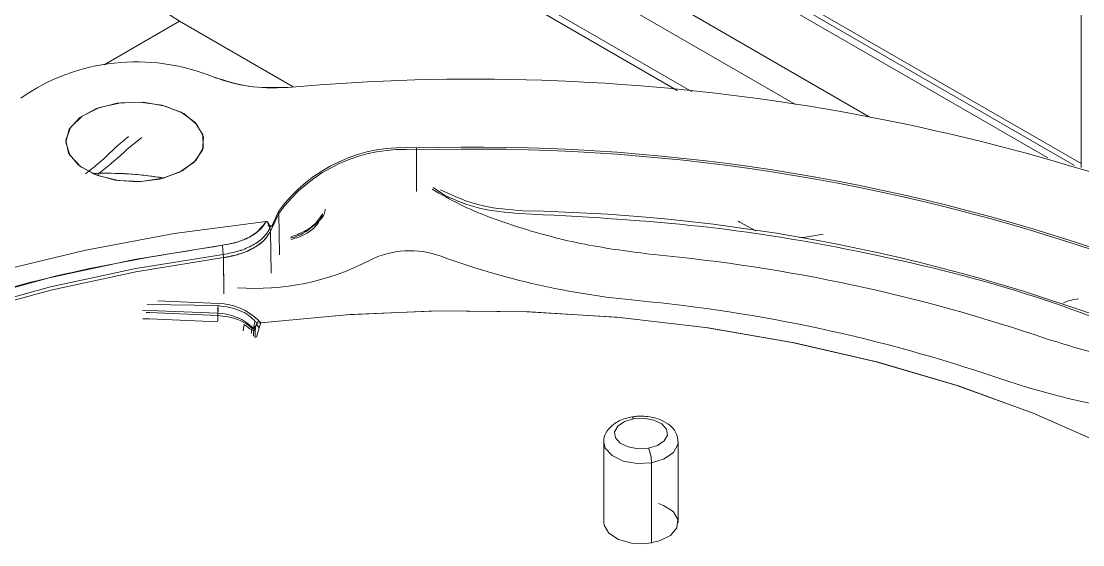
# Model space of a CAD drawing. Header units: millimetres. Extents: x 169 to 14583, y -399 to 10804.
# Drawn here: x 11641.93 to 11691.87, y 7339.86 to 7364.48 of the extents above; entities that cross this region are included whole.
import ezdxf

# ---------------------------------------------------------------- set-up
doc = ezdxf.new("R2010")
doc.units = ezdxf.units.MM
doc.header["$LTSCALE"] = 35

msp = doc.modelspace()

# ---------------------------------------------------------------- linework, layer by layer
at = {"color": 7, "linetype": 'Continuous', "lineweight": 18}
for p, q in [((11691.792, 7357.785), (11642.294, 7386.36)), ((11642.294, 7386.089), (11691.474, 7357.698)), ((11690.22, 7358.059), (11642.294, 7385.725)), ((11681.819, 7359.989), (11642.294, 7382.806)), ((11678.355, 7360.56), (11642.294, 7381.378)), ((11673.492, 7361.159), (11642.294, 7379.17)), ((11642.294, 7378.831), (11672.789, 7361.227)), ((11691.792, 7357.604), (11691.792, 7378.438)), ((11649.365, 7364.476), (11645.826, 7362.433)), ((11649.365, 7364.476), (11654.717, 7361.386)), ((11646.975, 7359.065), (11646.379, 7358.553)), ((11647.594, 7359.008), (11646.912, 7358.46)), ((11660.516, 7356.469), (11660.514, 7358.425)), ((11645.539, 7357.256), (11645.579, 7357.326)), ((11661.844, 7356.296), (11661.302, 7356.667)), ((11653.653, 7354.603), (11654.04, 7355.438)), ((11653.728, 7354.877), (11654.028, 7355.524)), ((11654.04, 7355.438), (11653.757, 7354.828)), ((11654.08, 7353.499), (11654.04, 7355.438)), ((11653.496, 7355.056), (11653.456, 7355.065)), ((11653.496, 7355.056), (11653.524, 7355.049)), ((11653.624, 7354.74), (11653.496, 7355.056)), ((11653.496, 7355.056), (11653.524, 7355.049)), ((11653.496, 7355.056), (11653.624, 7354.74)), ((11653.534, 7354.852), (11653.728, 7354.877)), ((11653.623, 7354.738), (11653.668, 7354.836)), ((11653.668, 7354.836), (11653.624, 7354.74)), ((11653.68, 7352.636), (11653.652, 7354.602)), ((11653.652, 7354.602), (11653.68, 7352.636)), ((11651.395, 7353.944), (11651.43, 7353.511)), ((11651.43, 7353.511), (11651.395, 7353.944)), ((11651.437, 7353.365), (11651.46, 7351.656)), ((11651.458, 7351.813), (11651.437, 7353.365)), ((11651.205, 7351.199), (11648.355, 7351.334)), ((11647.853, 7351.156), (11651.184, 7351.104)), ((11651.173, 7350.744), (11651.172, 7350.383)), ((11651.196, 7351.006), (11651.18, 7350.643)), ((11653.009, 7350.252), (11653.089, 7350.405)), ((11653.112, 7350.066), (11653.2, 7350.3)), ((11652.412, 7350.222), (11652.367, 7349.915)), ((11652.863, 7350.033), (11652.858, 7349.672)), ((11652.939, 7349.957), (11652.93, 7349.584)), ((11652.996, 7349.619), (11653.112, 7350.066)), ((11669.333, 7344.686), (11669.333, 7340.905)), ((11672.833, 7340.915), (11672.833, 7344.686)), ((11671.575, 7339.945), (11671.575, 7343.717))]:
    msp.add_line(p, q, dxfattribs=at)
at = {"color": 7, "linetype": 'Continuous', "lineweight": 18, "flags": 128}
for points in [[(11646.504, 7356.982), (11647.571, 7356.937), (11648.606, 7357.094), (11649.496, 7357.437), (11650.145, 7357.928), (11650.482, 7358.515), (11650.472, 7359.132), (11650.114, 7359.714), (11649.449, 7360.198), (11648.548, 7360.531), (11647.508, 7360.676), (11646.443, 7360.619), (11645.467, 7360.366), (11644.687, 7359.943), (11644.187, 7359.397), (11644.021, 7358.787), (11644.208, 7358.179), (11644.726, 7357.638), (11645.521, 7357.224), (11646.504, 7356.982)], [(11649.569, 7360.132), (11650.191, 7359.629), (11650.496, 7359.037), (11650.452, 7358.42), (11650.063, 7357.845), (11649.372, 7357.373), (11648.453, 7357.057), (11647.406, 7356.931), (11646.344, 7357.007), (11645.383, 7357.278), (11644.626, 7357.715), (11644.156, 7358.27), (11644.024, 7358.883), (11644.244, 7359.487), (11644.791, 7360.018), (11645.608, 7360.417), (11646.604, 7360.641), (11647.673, 7360.667), (11648.699, 7360.491), (11649.569, 7360.132)], [(11612.003, 7331.135), (11612.996, 7333.64), (11614.359, 7336.086), (11616.082, 7338.455), (11618.152, 7340.73), (11620.554, 7342.894), (11623.269, 7344.93), (11626.278, 7346.824), (11629.559, 7348.561), (11633.086, 7350.128), (11636.834, 7351.515), (11640.775, 7352.71), (11644.879, 7353.705), (11649.116, 7354.491), (11653.456, 7355.065)], [(11653.456, 7355.065), (11649.116, 7354.491), (11644.879, 7353.705), (11640.775, 7352.71), (11636.834, 7351.515), (11633.086, 7350.128), (11629.559, 7348.561), (11626.278, 7346.824), (11623.269, 7344.93), (11620.554, 7342.894), (11618.152, 7340.73), (11616.082, 7338.455), (11614.359, 7336.086), (11612.996, 7333.64), (11612.003, 7331.135)], [(11676.481, 7354.623), (11675.73, 7355.023), (11675.66, 7355.075)], [(11679.652, 7354.458), (11678.821, 7354.32), (11678.521, 7354.302)], [(11651.395, 7353.944), (11647.262, 7353.278), (11643.243, 7352.411), (11639.367, 7351.349), (11635.663, 7350.099), (11632.157, 7348.671), (11628.875, 7347.076), (11625.841, 7345.325), (11623.078, 7343.43), (11620.605, 7341.406), (11618.44, 7339.268), (11616.6, 7337.03), (11615.098, 7334.71), (11613.945, 7332.324)], [(11651.43, 7353.511), (11647.31, 7352.848), (11643.304, 7351.983), (11639.44, 7350.924), (11635.746, 7349.679), (11632.251, 7348.255), (11628.979, 7346.665), (11625.955, 7344.919), (11623.2, 7343.03), (11620.734, 7341.012), (11618.577, 7338.88), (11616.742, 7336.649), (11615.245, 7334.337), (11614.095, 7331.958)], [(11614.095, 7331.958), (11615.245, 7334.337), (11616.742, 7336.649), (11618.577, 7338.88), (11620.734, 7341.012), (11623.2, 7343.03), (11625.955, 7344.919), (11628.979, 7346.665), (11632.251, 7348.255), (11635.746, 7349.679), (11639.44, 7350.924), (11643.304, 7351.983), (11647.31, 7352.848), (11651.43, 7353.511)], [(11620.862, 7340.966), (11623.223, 7342.89), (11625.977, 7344.778), (11629, 7346.523), (11632.269, 7348.113), (11635.763, 7349.535), (11639.454, 7350.78), (11643.315, 7351.838), (11647.32, 7352.702), (11651.437, 7353.365)], [(11651.173, 7350.744), (11647.959, 7350.884), (11647.635, 7350.887)], [(11647.806, 7350.785), (11647.96, 7350.783), (11651.18, 7350.643)], [(11709.266, 7327.819), (11708.437, 7330.227), (11707.234, 7332.582), (11705.668, 7334.865), (11703.75, 7337.056), (11701.497, 7339.139), (11698.928, 7341.095), (11696.062, 7342.909), (11692.924, 7344.566), (11689.54, 7346.053), (11685.936, 7347.357), (11682.143, 7348.468), (11678.192, 7349.376), (11674.115, 7350.074), (11669.945, 7350.557), (11665.717, 7350.82), (11661.464, 7350.861), (11657.223, 7350.68), (11653.027, 7350.279)], [(11709.266, 7327.819), (11708.439, 7330.222), (11707.241, 7332.571), (11705.68, 7334.849), (11703.769, 7337.036), (11701.525, 7339.115), (11698.965, 7341.069), (11696.111, 7342.881), (11692.985, 7344.537), (11689.612, 7346.024), (11686.022, 7347.329), (11682.242, 7348.442), (11678.303, 7349.354), (11674.239, 7350.056), (11670.081, 7350.545), (11665.863, 7350.814), (11661.621, 7350.864), (11657.389, 7350.692), (11653.2, 7350.3)], [(11651.172, 7350.343), (11647.959, 7350.483), (11647.65, 7350.486)], [(11671.435, 7344.402), (11670.949, 7344.377), (11670.483, 7344.461), (11670.109, 7344.642), (11669.883, 7344.891), (11669.84, 7345.172), (11669.986, 7345.44), (11670.299, 7345.656), (11670.731, 7345.787)], [(11670.647, 7345.872), (11670.653, 7345.872), (11670.677, 7345.862), (11670.703, 7345.833), (11670.731, 7345.787)], [(11670.731, 7345.787), (11671.217, 7345.812), (11671.682, 7345.728), (11672.056, 7345.547), (11672.282, 7345.298), (11672.325, 7345.017), (11672.18, 7344.748), (11671.867, 7344.532), (11671.435, 7344.402)], [(11671.575, 7343.717), (11670.895, 7343.682), (11670.244, 7343.8), (11669.72, 7344.052), (11669.403, 7344.402), (11669.333, 7344.675)], [(11672.833, 7344.698), (11672.823, 7344.578), (11672.618, 7344.202), (11672.18, 7343.899), (11671.575, 7343.717)], [(11672.773, 7340.653), (11672.818, 7341.046), (11672.598, 7341.42), (11672.148, 7341.716), (11671.912, 7341.804)], [(11669.333, 7340.915), (11669.348, 7340.783), (11669.567, 7340.409), (11670.017, 7340.113), (11670.63, 7339.939), (11671.311, 7339.913), (11671.958, 7340.04), (11672.471, 7340.3), (11672.773, 7340.653)]]:
    msp.add_lwpolyline(points, dxfattribs=at)
at = {"color": 7, "linetype": 'Continuous', "lineweight": 18}
for centre, radius, start, end in [((11657.647, 7377.422), 15.368, 182.6055, 237.3945), ((11647.344, 7353.02), 9.549, 67.7799, 124.7395), ((11663.198, 7263.089), 98.665, 67.34061, 95.07332), ((11659.928, 7351.262), 7.279, 85.3895, 144.1568), ((11659.93, 7351.183), 7.266, 85.3895, 144.1568), ((11663.274, 7267.153), 91.406, 70.68348, 91.73044), ((11650.036, 7358.414), 10.478, 0.0636, 0.5666), ((11663.274, 7267.082), 91.385, 70.68348, 91.73044), ((11645.947, 7341.135), 16.195, 80.4186, 92.3148), ((11645.952, 7341.199), 16.131, 80.4001, 91.3243), ((11653.669, 7355.429), 0.372, 1.3314, 14.8269), ((11664.075, 7271.429), 84.149, 67.27861, 89.00574), ((11653.265, 7354.591), 0.387, 1.6117, 22.4334), ((11653.265, 7354.592), 0.388, 1.5704, 22.3746), ((11649.44, 7353.346), 1.997, 0.5467, 4.7359), ((11660.219, 7349.454), 4.234, 69.8706, 116.8895), ((11674.3, 7387.843), 36.656, 249.8552, 264.7213), ((11664.2, 7273.459), 80.396, 71.13388, 84.65404), ((11652.952, 7363.454), 11.54, 265.7595, 297.6292), ((11664.08, 7278.118), 73.543, 71.1308, 84.65742), ((11692.027, 7348.615), 2.833, 97.3027, 112.9434), ((11658.408, 7350.706), 7.235, 176.8476, 179.7007), ((11651.137, 7348.296), 2.448, 45.1719, 89.1567), ((11651.166, 7348.473), 2.726, 45.1275, 89.1654), ((11658.437, 7350.301), 7.265, 177.3038, 179.3461), ((11650.908, 7347.007), 3.646, 78.2066, 85.7241), ((11651.241, 7348.224), 2.388, 49.4069, 80.0636), ((11653.758, 7350.005), 0.896, 156.2647, 178.2238), ((11653.708, 7349.724), 0.965, 161.0864, 175.8526), ((11699.792, 7382.526), 36.803, 251.0899, 263.6616), ((11669.815, 7343.712), 1.76, 0.1453, 23.0724)]:
    msp.add_arc(centre, radius, start, end, dxfattribs=at)
for centre, major_axis, ratio, start_param, end_param in [((11650.349, 7354.128), (3.613, 0.632), 0.220779, 0.475838, 0.498106), ((11662.8, 7275.996), (-47.081, 126.897), 0.169273, 5.319236, 5.320637)]:
    msp.add_ellipse(centre, major_axis=major_axis, ratio=ratio, start_param=start_param, end_param=end_param, dxfattribs=at)
for points, knots in [([(11654.473, 7361.368), (11654.14, 7361.354), (11653.247, 7361.317), (11652.012, 7361.489), (11651.244, 7361.759), (11650.956, 7361.86)], [0, 0, 0, 0, 0.2713094, 0.7259181, 1, 1, 1, 1]), ([(11650.956, 7361.86), (11651.573, 7361.666), (11652.676, 7361.318), (11653.924, 7361.353), (11654.473, 7361.368)], [0, 0, 0, 0, 0.559436, 1, 1, 1, 1]), ([(11646.379, 7358.553), (11646.131, 7358.312), (11645.685, 7357.881), (11645.17, 7357.477), (11644.942, 7357.299)], [0, 0, 0, 0, 0.558758, 1, 1, 1, 1]), ([(11646.912, 7358.46), (11646.679, 7358.242), (11646.262, 7357.853), (11645.788, 7357.487), (11645.579, 7357.326)], [0, 0, 0, 0, 0.559981, 1, 1, 1, 1]), ([(11661.256, 7356.58), (11661.684, 7356.335), (11662.907, 7355.631), (11665.331, 7354.748), (11668.395, 7353.923), (11670.592, 7353.644), (11671.69, 7353.505)], [0, 0, 0, 0, 0.151844, 0.434564, 0.717283, 1, 1, 1, 1]), ([(11661.643, 7356.544), (11662.29, 7356.25), (11663.446, 7355.725), (11664.896, 7355.615), (11665.535, 7355.566)], [0, 0, 0, 0, 0.55967, 1, 1, 1, 1]), ([(11654.6, 7354.286), (11654.608, 7354.288), (11655.046, 7354.378), (11655.656, 7354.817), (11656.208, 7355.308), (11656.221, 7355.607), (11656.222, 7355.643)], [0, 0, 0, 0, 0.0095938, 0.4737356, 0.9378775, 1, 1, 1, 1]), ([(11656.105, 7355.403), (11656.035, 7355.242), (11655.855, 7354.829), (11655.273, 7354.4), (11654.744, 7354.255), (11654.621, 7354.221)], [0, 0, 0, 0, 0.329882, 0.844166, 1, 1, 1, 1]), ([(11656.098, 7355.435), (11656.017, 7355.299), (11655.833, 7354.986), (11655.314, 7354.598), (11654.834, 7354.415), (11654.624, 7354.335)], [0, 0, 0, 0, 0.302741, 0.694651, 1, 1, 1, 1]), ([(11665.386, 7355.438), (11668.262, 7355.287), (11674.013, 7354.986), (11682.338, 7353.554), (11689.979, 7351.585), (11694.42, 7349.759), (11696.51, 7348.899)], [0, 0, 0, 0, 0.257147, 0.514293, 0.77144, 1, 1, 1, 1]), ([(11651.395, 7353.944), (11651.631, 7353.986), (11652.104, 7354.072), (11652.703, 7354.333), (11653.191, 7354.663), (11653.368, 7354.931), (11653.456, 7355.065)], [0, 0, 0, 0, 0.249003, 0.499734, 0.75061, 1, 1, 1, 1]), ([(11651.395, 7353.944), (11651.657, 7353.993), (11652.184, 7354.093), (11652.977, 7354.457), (11653.275, 7354.835), (11653.456, 7355.065)], [0, 0, 0, 0, 0.279983, 0.56125, 1, 1, 1, 1]), ([(11653.623, 7354.738), (11653.533, 7354.592), (11653.353, 7354.3), (11652.839, 7353.938), (11652.198, 7353.653), (11651.687, 7353.559), (11651.43, 7353.511)], [0, 0, 0, 0, 0.25111, 0.499785, 0.748551, 1, 1, 1, 1]), ([(11651.43, 7353.511), (11651.686, 7353.558), (11652.197, 7353.652), (11652.839, 7353.938), (11653.355, 7354.299), (11653.534, 7354.592), (11653.623, 7354.738)], [0, 0, 0, 0, 0.250051, 0.499579, 0.749289, 1, 1, 1, 1]), ([(11653.668, 7354.836), (11653.654, 7354.843), (11653.629, 7354.854), (11653.606, 7354.893), (11653.596, 7354.91)], [0, 0, 0, 0, 0.57366, 1, 1, 1, 1]), ([(11653.596, 7354.91), (11653.606, 7354.893), (11653.629, 7354.854), (11653.654, 7354.843), (11653.668, 7354.836)], [0, 0, 0, 0, 0.423995, 1, 1, 1, 1]), ([(11653.728, 7354.877), (11653.72, 7354.864), (11653.704, 7354.838), (11653.683, 7354.833), (11653.67, 7354.836), (11653.668, 7354.836)], [0, 0, 0, 0, 0.470387, 0.939907, 1, 1, 1, 1]), ([(11653.728, 7354.877), (11653.72, 7354.863), (11653.703, 7354.835), (11653.68, 7354.836), (11653.668, 7354.836)], [0, 0, 0, 0, 0.496456, 1, 1, 1, 1]), ([(11653.652, 7354.602), (11653.562, 7354.452), (11653.441, 7354.251), (11653.137, 7353.989), (11652.781, 7353.756), (11652.306, 7353.553), (11651.855, 7353.435), (11651.611, 7353.39), (11651.486, 7353.372), (11651.452, 7353.367), (11651.442, 7353.366), (11651.438, 7353.366), (11651.437, 7353.365)], [0, 0, 0, 0, 0.2512742, 0.3399243, 0.5068285, 0.7522179, 0.877437, 0.966349, 0.9899408, 0.9966511, 0.9987449, 1, 1, 1, 1]), ([(11653.652, 7354.602), (11653.561, 7354.454), (11653.379, 7354.16), (11652.86, 7353.797), (11652.212, 7353.509), (11651.696, 7353.413), (11651.437, 7353.365)], [0, 0, 0, 0, 0.2510926, 0.4997804, 0.7485625, 1, 1, 1, 1]), ([(11652.795, 7350.037), (11652.802, 7350.032), (11652.818, 7350.021), (11652.844, 7350.026), (11652.873, 7350.045), (11652.933, 7350.112), (11652.975, 7350.189), (11653.009, 7350.252)], [0, 0, 0, 0, 0.088653, 0.18398, 0.297546, 0.436385, 1, 1, 1, 1]), ([(11652.938, 7350.365), (11652.953, 7350.349), (11652.979, 7350.319), (11653.012, 7350.291), (11653.027, 7350.279)], [0, 0, 0, 0, 0.5599537, 1, 1, 1, 1]), ([(11653.027, 7350.279), (11653.002, 7350.226), (11652.953, 7350.12), (11652.943, 7350.012), (11652.939, 7349.957)], [0, 0, 0, 0, 0.499163, 1, 1, 1, 1]), ([(11653.112, 7350.066), (11653.09, 7350.1), (11653.05, 7350.162), (11653.021, 7350.224), (11653.009, 7350.251)], [0, 0, 0, 0, 0.564295, 1, 1, 1, 1]), ([(11653.089, 7350.405), (11653.107, 7350.385), (11653.139, 7350.348), (11653.181, 7350.315), (11653.2, 7350.3)], [0, 0, 0, 0, 0.554837, 1, 1, 1, 1]), ([(11652.412, 7350.222), (11652.467, 7350.177), (11652.582, 7350.081), (11652.741, 7349.981), (11652.839, 7349.935), (11652.858, 7349.926)], [0, 0, 0, 0, 0.414651, 0.886148, 1, 1, 1, 1]), ([(11652.939, 7349.957), (11652.923, 7349.971), (11652.895, 7349.995), (11652.873, 7350.021), (11652.863, 7350.033)], [0, 0, 0, 0, 0.559963, 1, 1, 1, 1]), ([(11690.197, 7349.536), (11691.094, 7349.259), (11692.888, 7348.707), (11694.909, 7348.281), (11696.002, 7348.182), (11696.09, 7348.174)], [0, 0, 0, 0, 0.479174, 0.95835, 1, 1, 1, 1]), ([(11670.647, 7345.872), (11670.521, 7345.844), (11670.176, 7345.768), (11669.73, 7345.524), (11669.43, 7345.147), (11669.307, 7344.836), (11669.34, 7344.686), (11669.344, 7344.669)], [0, 0, 0, 0, 0.181742, 0.498212, 0.749897, 0.970851, 1, 1, 1, 1]), ([(11672.822, 7344.703), (11672.808, 7344.829), (11672.78, 7345.089), (11672.523, 7345.428), (11672.126, 7345.709), (11671.56, 7345.892), (11671.028, 7345.924), (11670.729, 7345.883), (11670.647, 7345.872)], [0, 0, 0, 0, 0.147556, 0.30526, 0.484253, 0.696061, 0.917501, 1, 1, 1, 1])]:
    msp.add_open_spline(points, degree=3, knots=knots, dxfattribs=at)
for points in [[(11665.386, 7355.438), (11664.73, 7355.49), (11663.417, 7355.595), (11662.368, 7356.063), (11661.844, 7356.296)], [(11613.945, 7332.324), (11614.565, 7333.619), (11615.804, 7336.208), (11618.821, 7339.856), (11622.62, 7343.241), (11627.212, 7346.285), (11632.485, 7348.936), (11638.348, 7351.128), (11644.667, 7352.871), (11649.152, 7353.586), (11651.395, 7353.944)], [(11651.184, 7351.104), (11651.369, 7351.082), (11651.74, 7351.038), (11652.236, 7350.874), (11652.659, 7350.651), (11652.845, 7350.461), (11652.938, 7350.365)]]:
    msp.add_open_spline(points, degree=3, dxfattribs=at)

doc.saveas('drawing.dxf')
